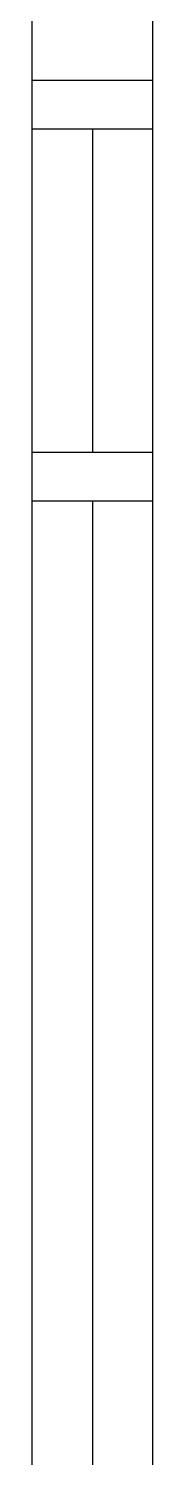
# Model space of a CAD drawing. Header units: metres. Extents: x -50 to 791, y -10 to 584.
# Drawn here: x 358.2 to 359.7, y 376.44 to 394.11 of the extents above; entities that cross this region are included whole.
import ezdxf

# ---------------------------------------------------------------- set-up
doc = ezdxf.new("R2010")
doc.units = ezdxf.units.M
doc.layers.add('ATAP', color=14, linetype='CONTINUOUS')
doc.layers.add('PAS', color=4, linetype='CONTINUOUS')

msp = doc.modelspace()

# ---------------------------------------------------------------- linework, layer by layer
at = {"layer": 'ATAP'}
for p, q in [((358.20093, 393.4685), (359.70093, 393.4685)), ((358.20093, 392.8685), (359.70093, 392.8685)), ((358.95093, 392.8685), (358.95093, 388.8685)), ((358.20093, 388.8685), (359.70093, 388.8685)), ((358.20093, 388.2685), (359.70093, 388.2685)), ((358.95093, 388.2685), (358.95093, 369.2685))]:
    msp.add_line(p, q, dxfattribs=at)
at = {"layer": 'PAS'}
for p, q in [((358.20093, 366.7685), (358.20093, 398.5685)), ((359.70093, 366.7685), (359.70093, 398.5685))]:
    msp.add_line(p, q, dxfattribs=at)

doc.saveas('drawing.dxf')
